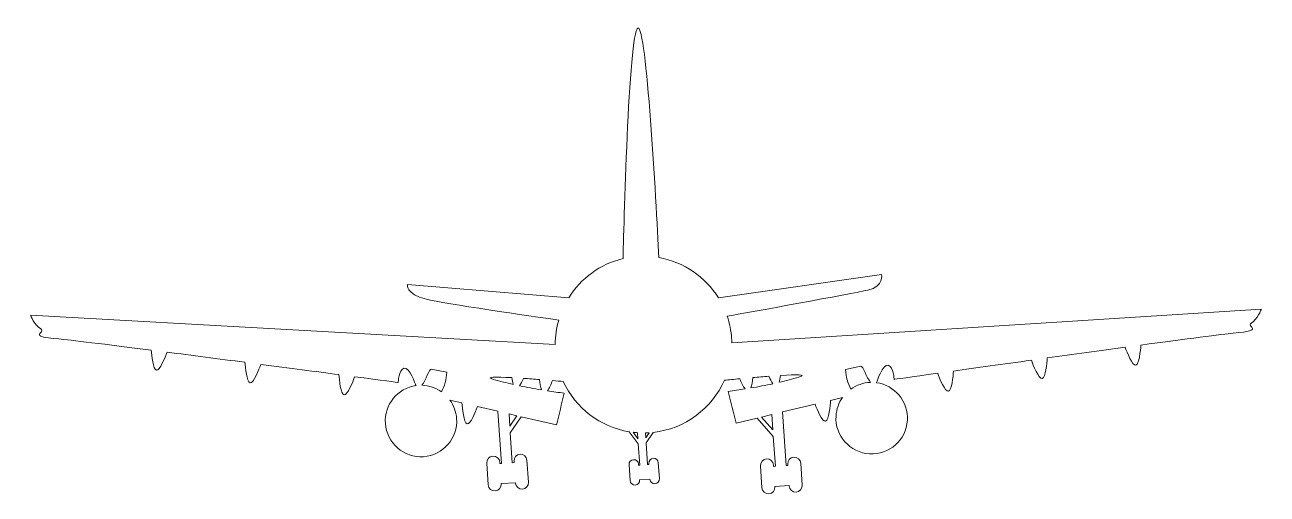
# Model space of a CAD drawing. Header units: centimetres. Extents: x -45.4 to 45.4, y -10.2 to 24.1.
import ezdxf

# ---------------------------------------------------------------- set-up
doc = ezdxf.new("R2010")
doc.units = ezdxf.units.CM
doc.header["$MEASUREMENT"] = 0
doc.layers.add('Camada 1', color=7, linetype='Continuous')

msp = doc.modelspace()

# ---------------------------------------------------------------- linework, layer by layer
at = {"layer": 'Camada 1', "color": 250, "lineweight": 9}
for points, knots in [([(8.12246, -4.64352), (8.12246, -4.64352), (9.30767, -5.98184), (9.30767, -5.98184), (9.30767, -5.98184), (9.30767, -5.98184), (9.45562, -8.16105), (9.45562, -8.16105), (9.45562, -8.16105), (9.45562, -8.16105), (9.32541, -8.16989), (9.32541, -8.16989), (9.32541, -8.16989), (9.32541, -8.16989), (9.31846, -8.06749), (9.31846, -8.06749), (9.31846, -8.06749), (9.30073, -7.80635), (9.07266, -7.60728), (8.81157, -7.625), (8.81157, -7.625), (8.81157, -7.625), (8.81157, -7.625), (8.81157, -7.625), (8.81157, -7.625), (8.55037, -7.64273), (8.3513, -7.87081), (8.36903, -8.13195), (8.36903, -8.13195), (8.36903, -8.13195), (8.47773, -9.73315), (8.47773, -9.73315), (8.47773, -9.73315), (8.49546, -9.99429), (8.72354, -10.19336), (8.98474, -10.17563), (8.98474, -10.17563), (8.98474, -10.17563), (8.98474, -10.17563), (8.98474, -10.17563), (8.98474, -10.17563), (9.24582, -10.15791), (9.4449, -9.92983), (9.42717, -9.66869), (9.42717, -9.66869), (9.42717, -9.66869), (9.42527, -9.64071), (9.42527, -9.64071), (9.42527, -9.64071), (9.42527, -9.64071), (10.46787, -9.56993), (10.46787, -9.56993), (10.46787, -9.56993), (10.46787, -9.56993), (10.46977, -9.5979), (10.46977, -9.5979), (10.46977, -9.5979), (10.4875, -9.85905), (10.71558, -10.05812), (10.97672, -10.04039), (10.97672, -10.04039), (10.97672, -10.04039), (10.97683, -10.04039), (10.97683, -10.04039), (10.97683, -10.04039), (11.23797, -10.02266), (11.43705, -9.79458), (11.41932, -9.53344), (11.41932, -9.53344), (11.41932, -9.53344), (11.31061, -7.93224), (11.31061, -7.93224), (11.31061, -7.93224), (11.29288, -7.6711), (11.06481, -7.47202), (10.80366, -7.48975), (10.80366, -7.48975), (10.80366, -7.48975), (10.80355, -7.48976), (10.80355, -7.48976), (10.80355, -7.48976), (10.54241, -7.50749), (10.34333, -7.73557), (10.36106, -7.99671), (10.36106, -7.99671), (10.36106, -7.99671), (10.36802, -8.09911), (10.36802, -8.09911), (10.36802, -8.09911), (10.36802, -8.09911), (10.25622, -8.1067), (10.25622, -8.1067), (10.25622, -8.1067), (10.25622, -8.1067), (9.99042, -4.19169), (9.99042, -4.19169), (9.99042, -4.19169), (9.99042, -4.19169), (12.35974, -3.61857), (12.35974, -3.61857), (12.35974, -3.61857), (12.51117, -4.01728), (12.88538, -4.92872), (13.12314, -4.86977), (13.12314, -4.86977), (13.38064, -4.80585), (13.47286, -3.68353), (13.49493, -3.34396), (13.49493, -3.34396), (13.49493, -3.34396), (14.36923, -3.13242), (14.36923, -3.13242), (14.36923, -3.13242), (14.0963, -3.51713), (13.92417, -3.98039), (13.89391, -4.48593), (13.89391, -4.48593), (13.80772, -5.92617), (14.90538, -7.16361), (16.34562, -7.24979), (16.34562, -7.24979), (17.78587, -7.33598), (19.0233, -6.23832), (19.10948, -4.79802), (19.10948, -4.79802), (19.19197, -3.41984), (18.1904, -2.22757), (16.84197, -2.05179), (16.84197, -2.05179), (16.85293, -2.03589), (16.86383, -2.01898), (16.87482, -2.00002), (16.87482, -2.00002), (16.87482, -2.00002), (17.31005, -0.66145), (17.71435, -0.77912), (17.71435, -0.77912), (18.1186, -0.89673), (18.1384, -1.81397), (18.1384, -1.81397), (18.1384, -1.81397), (18.1384, -1.81397), (19.38845, -1.63754), (21.32849, -1.36541), (21.32849, -1.36541), (21.46075, -1.7208), (21.86417, -2.74081), (22.11522, -2.67853), (22.11522, -2.67853), (22.36104, -2.61756), (22.45624, -1.59174), (22.48361, -1.20346), (22.48361, -1.20346), (24.12845, -0.97303), (26.10773, -0.69653), (28.18119, -0.40856), (28.18119, -0.40856), (28.30451, -0.74238), (28.71959, -1.80674), (28.97587, -1.74319), (28.97587, -1.74319), (29.22631, -1.68106), (29.32038, -0.61777), (29.34572, -0.24704), (29.34572, -0.24704), (31.26211, 0.01856), (33.21974, 0.28827), (35.03636, 0.53591), (35.03636, 0.53591), (35.17151, 0.17365), (35.5709, -0.83121), (35.82012, -0.76938), (35.82012, -0.76938), (36.06321, -0.70905), (36.15907, 0.2947), (36.18754, 0.6925), (36.18754, 0.6925), (39.50602, 1.14248), (42.17388, 1.49236), (42.9417, 1.56213), (42.9417, 1.56213), (45.42279, 1.78752), (43.79252, 2.03459), (44.25739, 2.30593), (44.25739, 2.30593), (44.72233, 2.57723), (44.99042, 3.30889), (44.99042, 3.30889), (44.99042, 3.30889), (44.99042, 3.30889), (6.27362, 0.85057), (6.27362, 0.85057), (6.27362, 0.85057), (6.2716, 0.95686), (6.26706, 1.06372), (6.25978, 1.17096), (6.25978, 1.17096), (6.22121, 1.73912), (6.11016, 2.28518), (5.93639, 2.80056), (5.93639, 2.80056), (7.33057, 3.05305), (15.10671, 4.46309), (16.21313, 4.70837), (16.21313, 4.70837), (17.42925, 4.97795), (17.21968, 5.86149), (17.21968, 5.86149), (17.21968, 5.86149), (17.21968, 5.86149), (5.30521, 4.13832), (5.30521, 4.13832), (5.30521, 4.13832), (4.34914, 5.67599), (2.76905, 6.77074), (0.94342, 7.09237), (0.94342, 7.09237), (0.72832, 11.2744), (0.01829, 24.09005), (-0.5924, 23.86072), (-0.5924, 23.86072), (-1.28366, 23.6011), (-1.64494, 8.58867), (-1.6809, 7.01424), (-1.6809, 7.01424), (-3.36503, 6.61443), (-4.77737, 5.5615), (-5.65847, 4.15325), (-5.65847, 4.15325), (-5.65847, 4.15325), (-17.44357, 5.11667), (-17.44357, 5.11667), (-17.44357, 5.11667), (-17.44357, 5.11667), (-17.62149, 4.43122), (-16.06196, 4.05081), (-16.06196, 4.05081), (-14.75315, 3.73153), (-8.39823, 2.80656), (-6.38852, 2.51739), (-6.38852, 2.51739), (-6.55117, 1.95191), (-6.63826, 1.35633), (-6.63865, 0.74316), (-6.63865, 0.74316), (-6.63865, 0.74316), (-45.00956, 2.87091), (-45.00956, 2.87091), (-45.00956, 2.87091), (-45.00956, 2.87091), (-44.73563, 2.14137), (-44.26855, 1.87381), (-44.26855, 1.87381), (-43.80147, 1.60624), (-45.42971, 1.34612), (-42.94691, 1.14059), (-42.94691, 1.14059), (-42.17857, 1.07699), (-39.50798, 0.74848), (-36.18602, 0.32513), (-36.18602, 0.32513), (-36.15434, -0.07243), (-36.05045, -1.0754), (-35.80687, -1.13374), (-35.80687, -1.13374), (-35.5572, -1.19359), (-35.16587, -0.18555), (-35.0336, 0.17778), (-35.0336, 0.17778), (-33.21506, -0.05532), (-31.25535, -0.30931), (-29.33685, -0.55955), (-29.33685, -0.55955), (-29.30858, -0.93008), (-29.20597, -1.99258), (-28.95503, -2.05268), (-28.95503, -2.05268), (-28.69829, -2.11419), (-28.29172, -1.04654), (-28.17109, -0.71176), (-28.17109, -0.71176), (-26.09541, -0.9831), (-24.11394, -1.24371), (-22.46731, -1.46094), (-22.46731, -1.46094), (-22.43684, -1.84897), (-22.33343, -2.87403), (-22.0871, -2.93303), (-22.0871, -2.93303), (-21.83559, -2.99326), (-21.44037, -1.97009), (-21.31091, -1.61361), (-21.31091, -1.61361), (-19.36879, -1.87022), (-18.11735, -2.03663), (-18.11735, -2.03663), (-18.11735, -2.03663), (-18.11735, -2.03663), (-18.10493, -1.11924), (-17.70161, -0.99838), (-17.70161, -0.99838), (-17.29828, -0.87752), (-16.85233, -2.21253), (-16.85233, -2.21253), (-16.85233, -2.21253), (-16.8412, -2.2314), (-16.83016, -2.24824), (-16.81908, -2.26405), (-16.81908, -2.26405), (-18.16605, -2.45062), (-19.15804, -3.65088), (-19.06452, -5.02837), (-19.06452, -5.02837), (-18.96678, -6.46789), (-17.72061, -7.55562), (-16.28108, -7.45789), (-16.28108, -7.45789), (-14.84156, -7.36015), (-13.75384, -6.11398), (-13.85157, -4.67445), (-13.85157, -4.67445), (-13.88587, -4.16917), (-14.06172, -3.70731), (-14.33776, -3.32481), (-14.33776, -3.32481), (-14.33776, -3.32481), (-13.4618, -3.52933), (-13.4618, -3.52933), (-13.4618, -3.52933), (-13.437, -3.86871), (-13.33575, -4.99029), (-13.07774, -5.05211), (-13.07774, -5.05211), (-12.83957, -5.10918), (-12.47265, -4.19475), (-12.32443, -3.79482), (-12.32443, -3.79482), (-12.32443, -3.79482), (-10.83878, -4.14157), (-10.83878, -4.14157), (-10.83878, -4.14157), (-10.83878, -4.14157), (-10.58021, -7.95018), (-10.58021, -7.95018), (-10.58021, -7.95018), (-10.58021, -7.95018), (-10.69201, -7.95777), (-10.69201, -7.95777), (-10.69201, -7.95777), (-10.69201, -7.95777), (-10.69896, -7.85537), (-10.69896, -7.85537), (-10.69896, -7.85537), (-10.71669, -7.59423), (-10.94477, -7.39515), (-11.20591, -7.41288), (-11.20591, -7.41288), (-11.20591, -7.41288), (-11.20602, -7.41289), (-11.20602, -7.41289), (-11.20602, -7.41289), (-11.46716, -7.43062), (-11.66624, -7.65869), (-11.64851, -7.91984), (-11.64851, -7.91984), (-11.64851, -7.91984), (-11.5398, -9.52103), (-11.5398, -9.52103), (-11.5398, -9.52103), (-11.52207, -9.78217), (-11.294, -9.98125), (-11.03285, -9.96352), (-11.03285, -9.96352), (-11.03285, -9.96352), (-11.03274, -9.96351), (-11.03274, -9.96351), (-11.03274, -9.96351), (-10.7716, -9.94578), (-10.57252, -9.71771), (-10.59025, -9.45657), (-10.59025, -9.45657), (-10.59025, -9.45657), (-10.59215, -9.42859), (-10.59215, -9.42859), (-10.59215, -9.42859), (-10.59215, -9.42859), (-9.54955, -9.3578), (-9.54955, -9.3578), (-9.54955, -9.3578), (-9.54955, -9.3578), (-9.54765, -9.38578), (-9.54765, -9.38578), (-9.54765, -9.38578), (-9.52992, -9.64692), (-9.30185, -9.846), (-9.04076, -9.82827), (-9.04076, -9.82827), (-9.04076, -9.82827), (-9.04076, -9.82827), (-9.04076, -9.82827), (-9.04076, -9.82827), (-8.77956, -9.81054), (-8.58049, -9.58247), (-8.59822, -9.32132), (-8.59822, -9.32132), (-8.59822, -9.32132), (-8.70692, -7.72013), (-8.70692, -7.72013), (-8.70692, -7.72013), (-8.72465, -7.45898), (-8.95273, -7.25991), (-9.21393, -7.27764), (-9.21393, -7.27764), (-9.21393, -7.27764), (-9.21393, -7.27764), (-9.21393, -7.27764), (-9.21393, -7.27764), (-9.47501, -7.29537), (-9.67409, -7.52344), (-9.65636, -7.78459), (-9.65636, -7.78459), (-9.65636, -7.78459), (-9.64941, -7.88698), (-9.64941, -7.88698), (-9.64941, -7.88698), (-9.64941, -7.88698), (-9.77961, -7.89582), (-9.77961, -7.89582), (-9.77961, -7.89582), (-9.77961, -7.89582), (-9.92756, -5.71661), (-9.92756, -5.71661), (-9.92756, -5.71661), (-9.92756, -5.71661), (-9.13983, -4.53814), (-9.13983, -4.53814), (-9.13983, -4.53814), (-9.13983, -4.53814), (-6.55354, -5.14184), (-6.55354, -5.14184), (-6.55354, -5.14184), (-6.36288, -4.36827), (-6.17228, -3.59475), (-5.98162, -2.82118), (-5.98162, -2.82118), (-6.39353, -2.76737), (-6.80416, -2.7098), (-7.21311, -2.64697), (-7.21311, -2.64697), (-7.08013, -2.45584), (-6.94311, -2.1558), (-6.83741, -1.89776), (-6.83741, -1.89776), (-6.55479, -1.92138), (-6.28835, -1.94424), (-6.04913, -1.96515), (-6.04913, -1.96515), (-5.16287, -3.89059), (-3.36309, -5.28576), (-1.23949, -5.63647), (-1.23949, -5.63647), (-1.23949, -5.63647), (-0.56994, -6.51231), (-0.56994, -6.51231), (-0.56994, -6.51231), (-0.56994, -6.51231), (-0.46441, -8.06678), (-0.46441, -8.06678), (-0.46441, -8.06678), (-0.46441, -8.06678), (-0.54564, -8.0723), (-0.54564, -8.0723), (-0.54564, -8.0723), (-0.54564, -8.0723), (-0.55069, -7.99788), (-0.55069, -7.99788), (-0.55069, -7.99788), (-0.56358, -7.80806), (-0.72938, -7.66334), (-0.91919, -7.67623), (-0.91919, -7.67623), (-0.91919, -7.67623), (-0.91925, -7.67623), (-0.91925, -7.67623), (-0.91925, -7.67623), (-1.10907, -7.68912), (-1.25379, -7.85492), (-1.2409, -8.04474), (-1.2409, -8.04474), (-1.2409, -8.04474), (-1.16188, -9.20859), (-1.16188, -9.20859), (-1.16188, -9.20859), (-1.149, -9.39841), (-0.9832, -9.54313), (-0.79338, -9.53024), (-0.79338, -9.53024), (-0.79338, -9.53024), (-0.79332, -9.53024), (-0.79332, -9.53024), (-0.79332, -9.53024), (-0.6035, -9.51735), (-0.45879, -9.35155), (-0.47168, -9.16173), (-0.47168, -9.16173), (-0.47168, -9.16173), (-0.47306, -9.14141), (-0.47306, -9.14141), (-0.47306, -9.14141), (-0.47306, -9.14141), (0.28476, -9.08996), (0.28476, -9.08996), (0.28476, -9.08996), (0.28476, -9.08996), (0.28614, -9.11028), (0.28614, -9.11028), (0.28614, -9.11028), (0.29903, -9.3001), (0.46482, -9.44482), (0.65459, -9.43194), (0.65459, -9.43194), (0.65459, -9.43194), (0.65459, -9.43194), (0.65459, -9.43194), (0.65459, -9.43194), (0.84446, -9.41904), (0.98918, -9.25325), (0.97629, -9.06343), (0.97629, -9.06343), (0.97629, -9.06343), (0.89727, -7.89957), (0.89727, -7.89957), (0.89727, -7.89957), (0.88439, -7.70975), (0.71859, -7.56504), (0.52871, -7.57793), (0.52871, -7.57793), (0.52871, -7.57793), (0.52871, -7.57793), (0.52871, -7.57793), (0.52871, -7.57793), (0.33895, -7.59081), (0.19424, -7.75661), (0.20712, -7.94643), (0.20712, -7.94643), (0.20712, -7.94643), (0.21218, -8.02085), (0.21218, -8.02085), (0.21218, -8.02085), (0.21218, -8.02085), (0.11755, -8.02727), (0.11755, -8.02727), (0.11755, -8.02727), (0.11755, -8.02727), (0.01001, -6.4433), (0.01001, -6.4433), (0.01001, -6.4433), (0.01001, -6.4433), (0.51718, -5.68455), (0.51718, -5.68455), (0.51718, -5.68455), (2.87674, -5.42918), (4.82126, -3.92017), (5.72663, -1.87224), (5.72663, -1.87224), (6.04159, -1.8417), (6.43115, -1.80462), (6.85773, -1.76553), (6.85773, -1.76553), (6.96544, -2.02271), (7.10489, -2.32163), (7.23938, -2.51167), (7.23938, -2.51167), (6.83098, -2.5778), (6.42081, -2.63867), (6.00937, -2.69579), (6.00937, -2.69579), (6.20622, -3.46777), (6.40301, -4.23975), (6.59985, -5.01178), (6.59985, -5.01178), (6.59985, -5.01178), (8.12246, -4.64352), (8.12246, -4.64352)], [0, 0, 0, 0, 0.00680272, 0.00680272, 0.00680272, 0.00680272, 0.01360544, 0.01360544, 0.01360544, 0.01360544, 0.02040816, 0.02040816, 0.02040816, 0.02040816, 0.02721088, 0.02721088, 0.02721088, 0.02721088, 0.03401361, 0.03401361, 0.03401361, 0.03401361, 0.04081633, 0.04081633, 0.04081633, 0.04081633, 0.04761905, 0.04761905, 0.04761905, 0.04761905, 0.05442177, 0.05442177, 0.05442177, 0.05442177, 0.06122449, 0.06122449, 0.06122449, 0.06122449, 0.06802721, 0.06802721, 0.06802721, 0.06802721, 0.07482993, 0.07482993, 0.07482993, 0.07482993, 0.08163265, 0.08163265, 0.08163265, 0.08163265, 0.08843537, 0.08843537, 0.08843537, 0.08843537, 0.0952381, 0.0952381, 0.0952381, 0.0952381, 0.10204082, 0.10204082, 0.10204082, 0.10204082, 0.10884354, 0.10884354, 0.10884354, 0.10884354, 0.11564626, 0.11564626, 0.11564626, 0.11564626, 0.12244898, 0.12244898, 0.12244898, 0.12244898, 0.1292517, 0.1292517, 0.1292517, 0.1292517, 0.13605442, 0.13605442, 0.13605442, 0.13605442, 0.14285714, 0.14285714, 0.14285714, 0.14285714, 0.14965986, 0.14965986, 0.14965986, 0.14965986, 0.15646259, 0.15646259, 0.15646259, 0.15646259, 0.16326531, 0.16326531, 0.16326531, 0.16326531, 0.17006803, 0.17006803, 0.17006803, 0.17006803, 0.17687075, 0.17687075, 0.17687075, 0.17687075, 0.18367347, 0.18367347, 0.18367347, 0.18367347, 0.19047619, 0.19047619, 0.19047619, 0.19047619, 0.19727891, 0.19727891, 0.19727891, 0.19727891, 0.20408163, 0.20408163, 0.20408163, 0.20408163, 0.21088435, 0.21088435, 0.21088435, 0.21088435, 0.21768707, 0.21768707, 0.21768707, 0.21768707, 0.2244898, 0.2244898, 0.2244898, 0.2244898, 0.23129252, 0.23129252, 0.23129252, 0.23129252, 0.23809524, 0.23809524, 0.23809524, 0.23809524, 0.24489796, 0.24489796, 0.24489796, 0.24489796, 0.25170068, 0.25170068, 0.25170068, 0.25170068, 0.2585034, 0.2585034, 0.2585034, 0.2585034, 0.26530612, 0.26530612, 0.26530612, 0.26530612, 0.27210884, 0.27210884, 0.27210884, 0.27210884, 0.27891156, 0.27891156, 0.27891156, 0.27891156, 0.28571429, 0.28571429, 0.28571429, 0.28571429, 0.29251701, 0.29251701, 0.29251701, 0.29251701, 0.29931973, 0.29931973, 0.29931973, 0.29931973, 0.30612245, 0.30612245, 0.30612245, 0.30612245, 0.31292517, 0.31292517, 0.31292517, 0.31292517, 0.31972789, 0.31972789, 0.31972789, 0.31972789, 0.32653061, 0.32653061, 0.32653061, 0.32653061, 0.33333333, 0.33333333, 0.33333333, 0.33333333, 0.34013605, 0.34013605, 0.34013605, 0.34013605, 0.34693878, 0.34693878, 0.34693878, 0.34693878, 0.3537415, 0.3537415, 0.3537415, 0.3537415, 0.36054422, 0.36054422, 0.36054422, 0.36054422, 0.36734694, 0.36734694, 0.36734694, 0.36734694, 0.37414966, 0.37414966, 0.37414966, 0.37414966, 0.38095238, 0.38095238, 0.38095238, 0.38095238, 0.3877551, 0.3877551, 0.3877551, 0.3877551, 0.39455782, 0.39455782, 0.39455782, 0.39455782, 0.40136054, 0.40136054, 0.40136054, 0.40136054, 0.40816327, 0.40816327, 0.40816327, 0.40816327, 0.41496599, 0.41496599, 0.41496599, 0.41496599, 0.42176871, 0.42176871, 0.42176871, 0.42176871, 0.42857143, 0.42857143, 0.42857143, 0.42857143, 0.43537415, 0.43537415, 0.43537415, 0.43537415, 0.44217687, 0.44217687, 0.44217687, 0.44217687, 0.44897959, 0.44897959, 0.44897959, 0.44897959, 0.45578231, 0.45578231, 0.45578231, 0.45578231, 0.46258503, 0.46258503, 0.46258503, 0.46258503, 0.46938776, 0.46938776, 0.46938776, 0.46938776, 0.47619048, 0.47619048, 0.47619048, 0.47619048, 0.4829932, 0.4829932, 0.4829932, 0.4829932, 0.48979592, 0.48979592, 0.48979592, 0.48979592, 0.49659864, 0.49659864, 0.49659864, 0.49659864, 0.50340136, 0.50340136, 0.50340136, 0.50340136, 0.51020408, 0.51020408, 0.51020408, 0.51020408, 0.5170068, 0.5170068, 0.5170068, 0.5170068, 0.52380952, 0.52380952, 0.52380952, 0.52380952, 0.53061224, 0.53061224, 0.53061224, 0.53061224, 0.53741497, 0.53741497, 0.53741497, 0.53741497, 0.54421769, 0.54421769, 0.54421769, 0.54421769, 0.55102041, 0.55102041, 0.55102041, 0.55102041, 0.55782313, 0.55782313, 0.55782313, 0.55782313, 0.56462585, 0.56462585, 0.56462585, 0.56462585, 0.57142857, 0.57142857, 0.57142857, 0.57142857, 0.57823129, 0.57823129, 0.57823129, 0.57823129, 0.58503401, 0.58503401, 0.58503401, 0.58503401, 0.59183673, 0.59183673, 0.59183673, 0.59183673, 0.59863946, 0.59863946, 0.59863946, 0.59863946, 0.60544218, 0.60544218, 0.60544218, 0.60544218, 0.6122449, 0.6122449, 0.6122449, 0.6122449, 0.61904762, 0.61904762, 0.61904762, 0.61904762, 0.62585034, 0.62585034, 0.62585034, 0.62585034, 0.63265306, 0.63265306, 0.63265306, 0.63265306, 0.63945578, 0.63945578, 0.63945578, 0.63945578, 0.6462585, 0.6462585, 0.6462585, 0.6462585, 0.65306122, 0.65306122, 0.65306122, 0.65306122, 0.65986395, 0.65986395, 0.65986395, 0.65986395, 0.66666667, 0.66666667, 0.66666667, 0.66666667, 0.67346939, 0.67346939, 0.67346939, 0.67346939, 0.68027211, 0.68027211, 0.68027211, 0.68027211, 0.68707483, 0.68707483, 0.68707483, 0.68707483, 0.69387755, 0.69387755, 0.69387755, 0.69387755, 0.70068027, 0.70068027, 0.70068027, 0.70068027, 0.70748299, 0.70748299, 0.70748299, 0.70748299, 0.71428571, 0.71428571, 0.71428571, 0.71428571, 0.72108844, 0.72108844, 0.72108844, 0.72108844, 0.72789116, 0.72789116, 0.72789116, 0.72789116, 0.73469388, 0.73469388, 0.73469388, 0.73469388, 0.7414966, 0.7414966, 0.7414966, 0.7414966, 0.74829932, 0.74829932, 0.74829932, 0.74829932, 0.75510204, 0.75510204, 0.75510204, 0.75510204, 0.76190476, 0.76190476, 0.76190476, 0.76190476, 0.76870748, 0.76870748, 0.76870748, 0.76870748, 0.7755102, 0.7755102, 0.7755102, 0.7755102, 0.78231293, 0.78231293, 0.78231293, 0.78231293, 0.78911565, 0.78911565, 0.78911565, 0.78911565, 0.79591837, 0.79591837, 0.79591837, 0.79591837, 0.80272109, 0.80272109, 0.80272109, 0.80272109, 0.80952381, 0.80952381, 0.80952381, 0.80952381, 0.81632653, 0.81632653, 0.81632653, 0.81632653, 0.82312925, 0.82312925, 0.82312925, 0.82312925, 0.82993197, 0.82993197, 0.82993197, 0.82993197, 0.83673469, 0.83673469, 0.83673469, 0.83673469, 0.84353741, 0.84353741, 0.84353741, 0.84353741, 0.85034014, 0.85034014, 0.85034014, 0.85034014, 0.85714286, 0.85714286, 0.85714286, 0.85714286, 0.86394558, 0.86394558, 0.86394558, 0.86394558, 0.8707483, 0.8707483, 0.8707483, 0.8707483, 0.87755102, 0.87755102, 0.87755102, 0.87755102, 0.88435374, 0.88435374, 0.88435374, 0.88435374, 0.89115646, 0.89115646, 0.89115646, 0.89115646, 0.89795918, 0.89795918, 0.89795918, 0.89795918, 0.9047619, 0.9047619, 0.9047619, 0.9047619, 0.91156463, 0.91156463, 0.91156463, 0.91156463, 0.91836735, 0.91836735, 0.91836735, 0.91836735, 0.92517007, 0.92517007, 0.92517007, 0.92517007, 0.93197279, 0.93197279, 0.93197279, 0.93197279, 0.93877551, 0.93877551, 0.93877551, 0.93877551, 0.94557823, 0.94557823, 0.94557823, 0.94557823, 0.95238095, 0.95238095, 0.95238095, 0.95238095, 0.95918367, 0.95918367, 0.95918367, 0.95918367, 0.96598639, 0.96598639, 0.96598639, 0.96598639, 0.97278912, 0.97278912, 0.97278912, 0.97278912, 0.97959184, 0.97959184, 0.97959184, 0.97959184, 0.98639456, 0.98639456, 0.98639456, 0.98639456, 1, 1, 1, 1]), ([(16.41026, -2.03111), (15.87921, -2.04906), (15.38459, -2.22725), (14.97655, -2.52097), (14.97655, -2.52097), (14.76088, -2.09728), (14.6151, -1.63191), (14.59208, -1.09702), (14.59208, -1.09702), (14.59208, -1.09702), (15.71881, -0.85601), (15.71881, -0.85601), (15.71881, -0.85601), (15.87617, -0.82231), (16.12639, -1.6708), (16.41026, -2.03111)], [0, 0, 0, 0, 0.2, 0.2, 0.2, 0.2, 0.4, 0.4, 0.4, 0.4, 0.6, 0.6, 0.6, 0.6, 1, 1, 1, 1]), ([(-16.38753, -2.2399), (-15.85636, -2.2536), (-15.36034, -2.42781), (-14.94996, -2.71823), (-14.94996, -2.71823), (-14.7377, -2.29285), (-14.59564, -1.82632), (-14.57688, -1.29125), (-14.57688, -1.29125), (-14.57688, -1.29125), (-15.70553, -1.05927), (-15.70553, -1.05927), (-15.70553, -1.05927), (-15.86313, -1.02688), (-16.10654, -1.87732), (-16.38753, -2.2399)], [0, 0, 0, 0, 0.2, 0.2, 0.2, 0.2, 0.4, 0.4, 0.4, 0.4, 0.6, 0.6, 0.6, 0.6, 1, 1, 1, 1]), ([(-9.81603, -1.68178), (-9.78858, -1.85873), (-9.75343, -2.03579), (-9.70915, -2.17914), (-9.70915, -2.17914), (-10.19589, -2.06843), (-10.67866, -1.94534), (-11.15652, -1.80717), (-11.15652, -1.80717), (-11.80444, -1.6198), (-11.02122, -1.616), (-9.81603, -1.68178)], [0, 0, 0, 0, 0.25, 0.25, 0.25, 0.25, 0.5, 0.5, 0.5, 0.5, 1, 1, 1, 1]), ([(-9.24416, -2.28098), (-9.14609, -2.13531), (-9.04642, -1.93327), (-8.95928, -1.73485), (-8.95928, -1.73485), (-8.58158, -1.7605), (-8.18826, -1.78961), (-7.80172, -1.81975), (-7.80172, -1.81975), (-7.76889, -2.08083), (-7.71971, -2.37298), (-7.64891, -2.57776), (-7.64891, -2.57776), (-8.18431, -2.48997), (-8.71644, -2.39218), (-9.24416, -2.28098)], [0, 0, 0, 0, 0.2, 0.2, 0.2, 0.2, 0.4, 0.4, 0.4, 0.4, 0.6, 0.6, 0.6, 0.6, 1, 1, 1, 1]), ([(9.26747, -2.12945), (9.16823, -1.98457), (9.06691, -1.78334), (8.97821, -1.5856), (8.97821, -1.5856), (8.60069, -1.61429), (8.20764, -1.64657), (7.82133, -1.67981), (7.82133, -1.67981), (7.7906, -1.94113), (7.74379, -2.23363), (7.67465, -2.43897), (7.67465, -2.43897), (8.20932, -2.34691), (8.74066, -2.2449), (9.26747, -2.12945)], [0, 0, 0, 0, 0.2, 0.2, 0.2, 0.2, 0.4, 0.4, 0.4, 0.4, 0.6, 0.6, 0.6, 0.6, 1, 1, 1, 1]), ([(9.83447, -1.52566), (9.80844, -1.70285), (9.77473, -1.88017), (9.73161, -2.02386), (9.73161, -2.02386), (10.21742, -1.90927), (10.69922, -1.78234), (11.17593, -1.64032), (11.17593, -1.64032), (11.82232, -1.44776), (11.03912, -1.45026), (9.83447, -1.52566)], [0, 0, 0, 0, 0.25, 0.25, 0.25, 0.25, 0.5, 0.5, 0.5, 0.5, 1, 1, 1, 1]), ([(-10.02154, -4.33237), (-10.02154, -4.33237), (-9.96068, -5.22878), (-9.96068, -5.22878), (-9.96068, -5.22878), (-9.96068, -5.22878), (-9.45059, -4.46564), (-9.45059, -4.46564), (-9.45059, -4.46564), (-9.45059, -4.46564), (-10.02154, -4.33237), (-10.02154, -4.33237)], [0, 0, 0, 0, 0.25, 0.25, 0.25, 0.25, 0.5, 0.5, 0.5, 0.5, 1, 1, 1, 1]), ([(9.19913, -4.38306), (9.19913, -4.38306), (9.27455, -5.49401), (9.27455, -5.49401), (9.27455, -5.49401), (9.27455, -5.49401), (8.45101, -4.56404), (8.45101, -4.56404), (8.45101, -4.56404), (8.45101, -4.56404), (9.19913, -4.38306), (9.19913, -4.38306)], [0, 0, 0, 0, 0.25, 0.25, 0.25, 0.25, 0.5, 0.5, 0.5, 0.5, 1, 1, 1, 1]), ([(-0.59512, -6.14151), (-0.59512, -6.14151), (-0.62455, -5.70805), (-0.62455, -5.70805), (-0.62455, -5.70805), (-0.73368, -5.7007), (-0.84206, -5.69036), (-0.94981, -5.67754), (-0.94981, -5.67754), (-0.94981, -5.67754), (-0.59512, -6.14151), (-0.59512, -6.14151)], [0, 0, 0, 0, 0.25, 0.25, 0.25, 0.25, 0.5, 0.5, 0.5, 0.5, 1, 1, 1, 1]), ([(0.23975, -5.70898), (0.14645, -5.71503), (0.05353, -5.71902), (-0.03902, -5.72106), (-0.03902, -5.72106), (-0.03902, -5.72106), (-0.01406, -6.08871), (-0.01406, -6.08871), (-0.01406, -6.08871), (-0.01406, -6.08871), (0.23975, -5.70898), (0.23975, -5.70898)], [0, 0, 0, 0, 0.25, 0.25, 0.25, 0.25, 0.5, 0.5, 0.5, 0.5, 1, 1, 1, 1])]:
    msp.add_open_spline(points, degree=3, knots=knots, dxfattribs=at)

doc.saveas('drawing.dxf')
